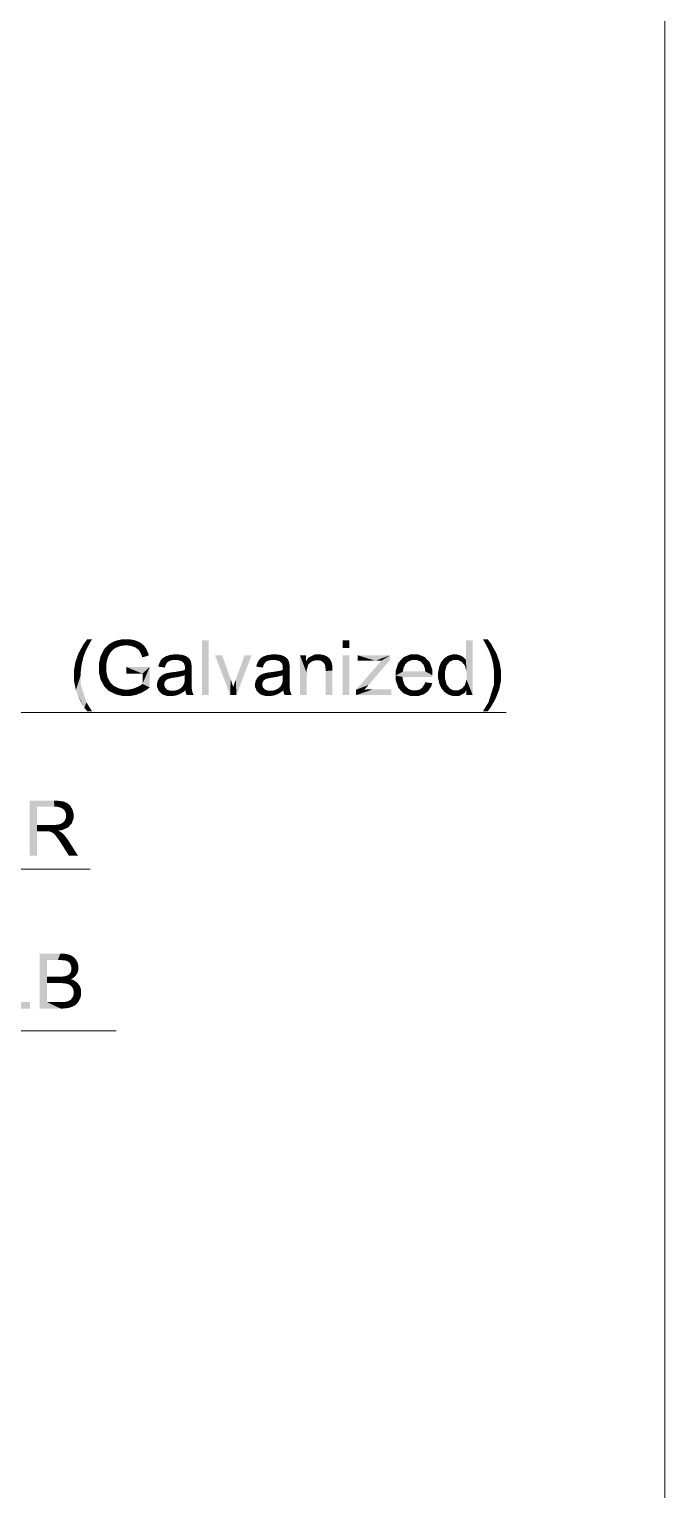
# Model space of a CAD drawing. Header units: millimetres. Extents: x 2 to 579, y 1 to 405.
# Drawn here: x 274.67 to 284.66, y 101.55 to 124.52 of the extents above; entities that cross this region are included whole.
import ezdxf

# ---------------------------------------------------------------- set-up
doc = ezdxf.new("R2010")
doc.units = ezdxf.units.MM
doc.linetypes.add('XKITLINE00', pattern=[0])
doc.layers.add('LinkedObject', color=7, linetype='Continuous', lineweight=0)

# ---------------------------------------------------------------- blocks, each defined once
blk = doc.blocks.new('*A4')
at = {"layer": 'LinkedObject'}
for points in [[(275.618, 114.866), (275.522, 114.853), (275.578, 114.927)], [(275.618, 114.866), (275.578, 114.927), (275.654, 114.927)], [(275.965, 114.875), (275.814, 114.712), (275.916, 114.848)], [(276.029, 114.794), (275.814, 114.712), (275.965, 114.875)], [(276.129, 114.928), (275.965, 114.875), (276.015, 114.901)], [(276.154, 114.83), (275.965, 114.875), (276.129, 114.928)], [(275.965, 114.875), (276.058, 114.806), (276.029, 114.794)], [(276.058, 114.806), (275.965, 114.875), (276.087, 114.818)], [(276.087, 114.818), (275.965, 114.875), (276.154, 114.83)], [(276.194, 114.83), (276.129, 114.928), (276.193, 114.928)], [(276.154, 114.83), (276.129, 114.928), (276.194, 114.83)], [(276.193, 114.928), (276.226, 114.83), (276.194, 114.83)], [(276.24, 114.928), (276.226, 114.83), (276.193, 114.928)], [(276.226, 114.83), (276.24, 114.928), (276.286, 114.819)], [(276.363, 114.898), (276.24, 114.928), (276.325, 114.913)], [(276.286, 114.819), (276.24, 114.928), (276.363, 114.898)], [(276.286, 114.819), (276.363, 114.898), (276.313, 114.808)], [(276.363, 114.898), (276.34, 114.796), (276.313, 114.808)], [(276.34, 114.796), (276.363, 114.898), (276.381, 114.766)], [(276.46, 114.84), (276.363, 114.898), (276.401, 114.882)], [(276.482, 114.813), (276.363, 114.898), (276.46, 114.84)], [(276.381, 114.766), (276.363, 114.898), (276.482, 114.813)], [(277.489, 114.913), (277.383, 114.049), (277.383, 114.913)], [(277.489, 114.049), (277.383, 114.049), (277.489, 114.913)], [(279.704, 114.913), (279.598, 114.791), (279.598, 114.913)], [(279.704, 114.791), (279.598, 114.791), (279.704, 114.913)], [(281.642, 114.913), (281.536, 114.603), (281.536, 114.913)], [(281.642, 114.913), (281.545, 114.417), (281.536, 114.603)], [(281.545, 114.417), (281.642, 114.913), (281.642, 114.049)], [(281.879, 114.927), (281.839, 114.865), (281.803, 114.927)], [(281.839, 114.865), (281.879, 114.927), (281.886, 114.777)], [(281.886, 114.777), (281.879, 114.927), (281.934, 114.853)], [(275.414, 114.63), (275.541, 114.711), (275.513, 114.627)], [(275.44, 114.705), (275.541, 114.711), (275.414, 114.63)], [(275.559, 114.752), (275.44, 114.705), (275.522, 114.853)], [(275.541, 114.711), (275.44, 114.705), (275.559, 114.752)], [(275.571, 114.778), (275.522, 114.853), (275.618, 114.866)], [(275.559, 114.752), (275.522, 114.853), (275.571, 114.778)], [(275.814, 114.712), (275.761, 114.54), (275.787, 114.658)], [(275.895, 114.618), (275.761, 114.54), (275.814, 114.712)], [(275.916, 114.848), (275.814, 114.712), (275.84, 114.767)], [(275.983, 114.763), (275.814, 114.712), (276.029, 114.794)], [(275.966, 114.744), (275.814, 114.712), (275.983, 114.763)], [(275.948, 114.724), (275.814, 114.712), (275.966, 114.744)], [(275.921, 114.681), (275.814, 114.712), (275.948, 114.724)], [(275.814, 114.712), (275.921, 114.681), (275.911, 114.658)], [(275.895, 114.618), (275.814, 114.712), (275.911, 114.658)], [(276.381, 114.766), (276.482, 114.813), (276.395, 114.747)], [(276.482, 114.813), (276.41, 114.728), (276.395, 114.747)], [(276.41, 114.728), (276.482, 114.813), (276.434, 114.676)], [(276.434, 114.676), (276.482, 114.813), (276.536, 114.715)], [(276.434, 114.676), (276.536, 114.715), (276.444, 114.643)], [(276.444, 114.643), (276.536, 114.715), (276.547, 114.672)], [(276.536, 114.715), (276.482, 114.813), (276.503, 114.786)], [(276.806, 114.656), (276.871, 114.588), (276.759, 114.625)], [(276.837, 114.667), (276.871, 114.588), (276.806, 114.656)], [(276.938, 114.689), (276.837, 114.667), (276.867, 114.678)], [(276.926, 114.601), (276.837, 114.667), (276.938, 114.689)], [(276.871, 114.588), (276.837, 114.667), (276.926, 114.601)], [(276.926, 114.601), (276.938, 114.689), (276.963, 114.601)], [(276.963, 114.601), (276.938, 114.689), (277.003, 114.601)], [(276.979, 114.689), (277.003, 114.601), (276.938, 114.689)], [(277.084, 114.68), (276.979, 114.689), (277.019, 114.689)], [(277.109, 114.671), (276.979, 114.689), (277.084, 114.68)], [(277.064, 114.583), (276.979, 114.689), (277.109, 114.671)], [(277.003, 114.601), (276.979, 114.689), (277.064, 114.583)], [(277.064, 114.583), (277.109, 114.671), (277.084, 114.565)], [(277.084, 114.565), (277.109, 114.671), (277.099, 114.552)], [(277.109, 114.671), (277.114, 114.507), (277.099, 114.552)], [(277.183, 114.623), (277.114, 114.507), (277.109, 114.671)], [(277.171, 114.637), (277.109, 114.671), (277.134, 114.661)], [(277.183, 114.623), (277.109, 114.671), (277.171, 114.637)], [(277.701, 114.676), (277.827, 114.049), (277.589, 114.676)], [(277.835, 114.3), (277.827, 114.049), (277.701, 114.676)], [(278.163, 114.676), (277.915, 114.293), (278.054, 114.676)], [(277.926, 114.049), (277.915, 114.293), (278.163, 114.676)], [(278.347, 114.656), (278.412, 114.588), (278.301, 114.625)], [(278.378, 114.667), (278.412, 114.588), (278.347, 114.656)], [(278.48, 114.689), (278.378, 114.667), (278.409, 114.678)], [(278.467, 114.601), (278.378, 114.667), (278.48, 114.689)], [(278.412, 114.588), (278.378, 114.667), (278.467, 114.601)], [(278.467, 114.601), (278.48, 114.689), (278.505, 114.601)], [(278.505, 114.601), (278.48, 114.689), (278.545, 114.601)], [(278.52, 114.689), (278.545, 114.601), (278.48, 114.689)], [(278.625, 114.68), (278.52, 114.689), (278.56, 114.689)], [(278.65, 114.671), (278.52, 114.689), (278.625, 114.68)], [(278.605, 114.583), (278.52, 114.689), (278.65, 114.671)], [(278.545, 114.601), (278.52, 114.689), (278.605, 114.583)], [(278.605, 114.583), (278.65, 114.671), (278.625, 114.565)], [(278.625, 114.565), (278.65, 114.671), (278.64, 114.552)], [(278.65, 114.671), (278.655, 114.507), (278.64, 114.552)], [(278.724, 114.623), (278.655, 114.507), (278.65, 114.671)], [(278.712, 114.637), (278.65, 114.671), (278.675, 114.661)], [(278.724, 114.623), (278.65, 114.671), (278.712, 114.637)], [(278.926, 114.676), (279.033, 114.391), (278.926, 114.049)], [(279.033, 114.391), (278.926, 114.676), (279.033, 114.452)], [(279.057, 114.533), (278.926, 114.676), (279.022, 114.587)], [(279.033, 114.452), (278.926, 114.676), (279.057, 114.533)], [(279.022, 114.587), (278.926, 114.676), (279.022, 114.676)], [(279.057, 114.638), (279.106, 114.576), (279.022, 114.587)], [(279.221, 114.689), (279.057, 114.638), (279.156, 114.689)], [(279.165, 114.598), (279.057, 114.638), (279.221, 114.689)], [(279.106, 114.576), (279.057, 114.638), (279.165, 114.598)], [(279.165, 114.598), (279.221, 114.689), (279.198, 114.598)], [(279.198, 114.598), (279.221, 114.689), (279.22, 114.598)], [(279.221, 114.689), (279.256, 114.588), (279.22, 114.598)], [(279.249, 114.689), (279.256, 114.588), (279.221, 114.689)], [(279.301, 114.679), (279.256, 114.588), (279.249, 114.689)], [(279.325, 114.669), (279.256, 114.588), (279.301, 114.679)], [(279.256, 114.588), (279.325, 114.669), (279.272, 114.579)], [(279.325, 114.669), (279.288, 114.569), (279.272, 114.579)], [(279.288, 114.569), (279.325, 114.669), (279.31, 114.543)], [(279.31, 114.543), (279.325, 114.669), (279.396, 114.616)], [(279.384, 114.632), (279.325, 114.669), (279.349, 114.659)], [(279.396, 114.616), (279.325, 114.669), (279.384, 114.632)], [(279.704, 114.676), (279.598, 114.049), (279.598, 114.676)], [(279.704, 114.049), (279.598, 114.049), (279.704, 114.676)], [(280.344, 114.676), (279.809, 114.135), (280.207, 114.593)], [(280.344, 114.605), (279.809, 114.135), (280.344, 114.676)], [(279.832, 114.676), (280.087, 114.589), (279.832, 114.589)], [(280.113, 114.589), (279.832, 114.676), (280.344, 114.676)], [(280.087, 114.589), (279.832, 114.676), (280.113, 114.589)], [(280.113, 114.589), (280.344, 114.676), (280.173, 114.591)], [(280.173, 114.591), (280.344, 114.676), (280.207, 114.593)], [(280.66, 114.689), (280.514, 114.602), (280.554, 114.646)], [(280.724, 114.689), (280.514, 114.602), (280.66, 114.689)], [(280.689, 114.602), (280.514, 114.602), (280.724, 114.689)], [(280.689, 114.602), (280.724, 114.689), (280.725, 114.602)], [(280.724, 114.689), (280.765, 114.602), (280.725, 114.602)], [(280.89, 114.647), (280.724, 114.689), (280.787, 114.689)], [(280.929, 114.604), (280.724, 114.689), (280.89, 114.647)], [(280.831, 114.572), (280.724, 114.689), (280.929, 114.604)], [(280.765, 114.602), (280.724, 114.689), (280.831, 114.572)], [(281.279, 114.572), (281.193, 114.628), (281.224, 114.649)], [(281.255, 114.669), (281.339, 114.601), (281.224, 114.649)], [(281.224, 114.649), (281.339, 114.601), (281.279, 114.572)], [(281.325, 114.689), (281.339, 114.601), (281.255, 114.669)], [(281.363, 114.689), (281.339, 114.601), (281.325, 114.689)], [(281.339, 114.601), (281.363, 114.689), (281.374, 114.601)], [(281.363, 114.689), (281.41, 114.601), (281.374, 114.601)], [(281.392, 114.689), (281.41, 114.601), (281.363, 114.689)], [(281.442, 114.677), (281.41, 114.601), (281.392, 114.689)], [(281.464, 114.665), (281.41, 114.601), (281.442, 114.677)], [(281.464, 114.665), (281.471, 114.571), (281.41, 114.601)], [(281.486, 114.653), (281.471, 114.571), (281.464, 114.665)], [(281.522, 114.622), (281.471, 114.571), (281.486, 114.653)], [(281.886, 114.777), (281.934, 114.853), (281.898, 114.75)], [(281.898, 114.75), (281.934, 114.853), (281.916, 114.71)], [(281.916, 114.71), (281.934, 114.853), (282.016, 114.705)], [(281.916, 114.71), (282.016, 114.705), (281.944, 114.625)], [(281.944, 114.625), (282.016, 114.705), (282.043, 114.63)], [(275.49, 114.527), (275.369, 114.432), (275.391, 114.566)], [(275.477, 114.417), (275.369, 114.432), (275.49, 114.527)], [(275.369, 114.432), (275.477, 114.417), (275.369, 114.362)], [(275.369, 114.362), (275.477, 114.417), (275.477, 114.361)], [(275.503, 114.583), (275.391, 114.566), (275.414, 114.63)], [(275.49, 114.527), (275.391, 114.566), (275.503, 114.583)], [(275.503, 114.583), (275.414, 114.63), (275.513, 114.627)], [(275.878, 114.531), (275.761, 114.54), (275.895, 114.618)], [(275.761, 114.54), (275.878, 114.531), (275.761, 114.477)], [(275.761, 114.477), (275.878, 114.531), (275.878, 114.484)], [(275.878, 114.426), (275.761, 114.477), (275.878, 114.484)], [(275.761, 114.477), (275.814, 114.247), (275.761, 114.413)], [(275.878, 114.426), (275.814, 114.247), (275.761, 114.477)], [(275.761, 114.413), (275.814, 114.247), (275.787, 114.298)], [(275.898, 114.33), (275.814, 114.247), (275.878, 114.426)], [(276.194, 114.49), (276.448, 114.388), (276.194, 114.388)], [(276.56, 114.49), (276.448, 114.388), (276.194, 114.49)], [(276.448, 114.227), (276.56, 114.49), (276.56, 114.169)], [(276.448, 114.388), (276.56, 114.49), (276.448, 114.227)], [(276.743, 114.604), (276.697, 114.497), (276.727, 114.584)], [(276.835, 114.562), (276.697, 114.497), (276.743, 114.604)], [(276.727, 114.584), (276.697, 114.497), (276.704, 114.53)], [(276.809, 114.516), (276.697, 114.497), (276.835, 114.562)], [(276.697, 114.497), (276.809, 114.516), (276.8, 114.483)], [(276.759, 114.625), (276.871, 114.588), (276.743, 114.604)], [(276.835, 114.562), (276.743, 114.604), (276.853, 114.575)], [(276.853, 114.575), (276.743, 114.604), (276.871, 114.588)], [(276.924, 114.41), (276.941, 114.324), (276.893, 114.406)], [(276.988, 114.418), (276.998, 114.332), (276.924, 114.41)], [(276.924, 114.41), (276.998, 114.332), (276.941, 114.324)], [(277.083, 114.436), (277.114, 114.364), (276.988, 114.418)], [(276.988, 114.418), (277.114, 114.364), (276.998, 114.332)], [(277.113, 114.447), (277.114, 114.364), (277.083, 114.436)], [(277.114, 114.458), (277.218, 114.537), (277.113, 114.447)], [(277.113, 114.447), (277.218, 114.537), (277.114, 114.364)], [(277.221, 114.453), (277.113, 114.325), (277.114, 114.364)], [(277.221, 114.312), (277.113, 114.325), (277.221, 114.453)], [(277.194, 114.609), (277.114, 114.507), (277.183, 114.623)], [(277.211, 114.573), (277.114, 114.507), (277.194, 114.609)], [(277.216, 114.551), (277.114, 114.507), (277.211, 114.573)], [(277.114, 114.507), (277.216, 114.551), (277.218, 114.537)], [(277.114, 114.507), (277.218, 114.537), (277.114, 114.474)], [(277.114, 114.474), (277.218, 114.537), (277.114, 114.471)], [(277.114, 114.471), (277.218, 114.537), (277.114, 114.458)], [(277.221, 114.488), (277.114, 114.364), (277.218, 114.537)], [(277.221, 114.453), (277.114, 114.364), (277.221, 114.488)], [(278.284, 114.604), (278.238, 114.497), (278.268, 114.584)], [(278.376, 114.562), (278.238, 114.497), (278.284, 114.604)], [(278.268, 114.584), (278.238, 114.497), (278.245, 114.53)], [(278.35, 114.516), (278.238, 114.497), (278.376, 114.562)], [(278.238, 114.497), (278.35, 114.516), (278.342, 114.483)], [(278.301, 114.625), (278.412, 114.588), (278.284, 114.604)], [(278.376, 114.562), (278.284, 114.604), (278.394, 114.575)], [(278.394, 114.575), (278.284, 114.604), (278.412, 114.588)], [(278.466, 114.41), (278.482, 114.324), (278.434, 114.406)], [(278.53, 114.418), (278.54, 114.332), (278.466, 114.41)], [(278.466, 114.41), (278.54, 114.332), (278.482, 114.324)], [(278.624, 114.436), (278.655, 114.364), (278.53, 114.418)], [(278.53, 114.418), (278.655, 114.364), (278.54, 114.332)], [(278.655, 114.447), (278.655, 114.364), (278.624, 114.436)], [(278.736, 114.609), (278.655, 114.507), (278.724, 114.623)], [(278.752, 114.573), (278.655, 114.507), (278.736, 114.609)], [(278.757, 114.551), (278.655, 114.507), (278.752, 114.573)], [(278.655, 114.507), (278.757, 114.551), (278.76, 114.537)], [(278.655, 114.507), (278.76, 114.537), (278.655, 114.474)], [(278.655, 114.474), (278.76, 114.537), (278.655, 114.471)], [(278.655, 114.471), (278.76, 114.537), (278.655, 114.458)], [(278.655, 114.458), (278.76, 114.537), (278.655, 114.447)], [(278.655, 114.447), (278.76, 114.537), (278.655, 114.364)], [(278.762, 114.488), (278.655, 114.364), (278.76, 114.537)], [(278.762, 114.453), (278.655, 114.364), (278.762, 114.488)], [(278.762, 114.453), (278.655, 114.325), (278.655, 114.364)], [(278.762, 114.312), (278.655, 114.325), (278.762, 114.453)], [(279.022, 114.587), (279.106, 114.576), (279.057, 114.533)], [(279.396, 114.616), (279.316, 114.527), (279.31, 114.543)], [(279.407, 114.599), (279.316, 114.527), (279.396, 114.616)], [(279.424, 114.56), (279.316, 114.527), (279.407, 114.599)], [(279.316, 114.527), (279.424, 114.56), (279.322, 114.511)], [(279.322, 114.511), (279.424, 114.56), (279.429, 114.537)], [(279.429, 114.537), (279.328, 114.463), (279.322, 114.511)], [(279.432, 114.523), (279.328, 114.463), (279.429, 114.537)], [(279.435, 114.471), (279.328, 114.463), (279.432, 114.523)], [(279.435, 114.471), (279.328, 114.43), (279.328, 114.463)], [(279.435, 114.434), (279.328, 114.43), (279.435, 114.471)], [(279.328, 114.049), (279.435, 114.434), (279.435, 114.049)], [(279.328, 114.43), (279.435, 114.434), (279.328, 114.049)], [(280.004, 114.208), (279.809, 114.135), (280.344, 114.605)], [(280.514, 114.602), (280.432, 114.436), (280.473, 114.559)], [(280.578, 114.529), (280.432, 114.436), (280.514, 114.602)], [(280.55, 114.463), (280.432, 114.436), (280.578, 114.529)], [(280.432, 114.436), (280.55, 114.463), (280.547, 114.422)], [(280.547, 114.422), (280.432, 114.357), (280.432, 114.436)], [(280.547, 114.422), (281.009, 114.363), (280.432, 114.357)], [(280.514, 114.602), (280.602, 114.553), (280.578, 114.529)], [(280.602, 114.553), (280.514, 114.602), (280.627, 114.578)], [(280.627, 114.578), (280.514, 114.602), (280.689, 114.602)], [(280.896, 114.422), (281.009, 114.363), (280.547, 114.422)], [(280.831, 114.572), (280.929, 114.604), (280.856, 114.541)], [(280.929, 114.604), (280.873, 114.521), (280.856, 114.541)], [(280.873, 114.521), (280.929, 114.604), (280.893, 114.462)], [(280.893, 114.462), (280.929, 114.604), (281.009, 114.441)], [(280.893, 114.462), (281.009, 114.441), (280.896, 114.422)], [(281.009, 114.363), (280.896, 114.422), (281.009, 114.441)], [(281.009, 114.441), (280.929, 114.604), (280.969, 114.561)], [(281.131, 114.532), (281.099, 114.362), (281.115, 114.494)], [(281.232, 114.515), (281.099, 114.362), (281.131, 114.532)], [(281.208, 114.424), (281.099, 114.362), (281.232, 114.515)], [(281.115, 114.494), (281.099, 114.362), (281.099, 114.409)], [(281.099, 114.362), (281.208, 114.424), (281.208, 114.362)], [(281.146, 114.57), (281.256, 114.544), (281.131, 114.532)], [(281.131, 114.532), (281.256, 114.544), (281.232, 114.515)], [(281.193, 114.628), (281.256, 114.544), (281.146, 114.57)], [(281.256, 114.544), (281.193, 114.628), (281.279, 114.572)], [(281.536, 114.603), (281.471, 114.571), (281.522, 114.622)], [(281.471, 114.571), (281.536, 114.603), (281.496, 114.541)], [(281.496, 114.541), (281.536, 114.603), (281.521, 114.511)], [(281.536, 114.603), (281.545, 114.417), (281.521, 114.511)], [(281.545, 114.417), (281.642, 114.049), (281.545, 114.353)], [(281.944, 114.625), (282.043, 114.63), (281.954, 114.581)], [(281.954, 114.581), (282.043, 114.63), (281.966, 114.526)], [(281.966, 114.526), (282.043, 114.63), (282.065, 114.566)], [(281.966, 114.526), (282.065, 114.566), (281.979, 114.416)], [(281.979, 114.416), (282.065, 114.566), (282.088, 114.432)], [(281.979, 114.361), (282.088, 114.432), (282.088, 114.362)], [(281.979, 114.416), (282.088, 114.432), (281.979, 114.361)], [(275.369, 114.362), (275.477, 114.361), (275.369, 114.282)], [(275.369, 114.282), (275.477, 114.361), (275.399, 114.128)], [(275.399, 114.128), (275.477, 114.361), (275.429, 114.054)], [(275.429, 114.054), (275.477, 114.361), (275.477, 114.219)], [(275.477, 114.219), (275.534, 113.851), (275.429, 114.054)], [(275.566, 113.937), (275.534, 113.851), (275.477, 114.219)], [(275.814, 114.247), (275.898, 114.33), (275.918, 114.291)], [(275.938, 114.252), (275.814, 114.247), (275.918, 114.291)], [(275.938, 114.252), (275.971, 114.089), (275.814, 114.247)], [(275.814, 114.247), (275.971, 114.089), (275.84, 114.195)], [(275.84, 114.195), (275.971, 114.089), (275.919, 114.116)], [(275.996, 114.194), (275.971, 114.089), (275.938, 114.252)], [(275.971, 114.089), (275.996, 114.194), (276.034, 114.175)], [(276.376, 114.18), (276.431, 114.085), (276.34, 114.166)], [(276.429, 114.211), (276.56, 114.169), (276.376, 114.18)], [(276.376, 114.18), (276.56, 114.169), (276.431, 114.085)], [(276.448, 114.227), (276.56, 114.169), (276.429, 114.211)], [(276.699, 114.298), (276.678, 114.214), (276.689, 114.279)], [(276.799, 114.256), (276.678, 114.214), (276.699, 114.298)], [(276.689, 114.279), (276.678, 114.214), (276.678, 114.237)], [(276.792, 114.231), (276.678, 114.214), (276.799, 114.256)], [(276.678, 114.214), (276.792, 114.231), (276.792, 114.217)], [(276.792, 114.196), (276.678, 114.214), (276.792, 114.217)], [(276.678, 114.214), (276.792, 114.196), (276.678, 114.175)], [(276.678, 114.175), (276.792, 114.196), (276.706, 114.111)], [(276.71, 114.317), (276.806, 114.268), (276.699, 114.298)], [(276.699, 114.298), (276.806, 114.268), (276.799, 114.256)], [(276.706, 114.111), (276.792, 114.196), (276.734, 114.086)], [(276.737, 114.348), (276.806, 114.268), (276.71, 114.317)], [(276.734, 114.086), (276.792, 114.196), (276.808, 114.161)], [(276.814, 114.279), (276.737, 114.348), (276.754, 114.359)], [(276.806, 114.268), (276.737, 114.348), (276.814, 114.279)], [(276.771, 114.371), (276.835, 114.296), (276.754, 114.359)], [(276.754, 114.359), (276.835, 114.296), (276.814, 114.279)], [(276.809, 114.388), (276.835, 114.296), (276.771, 114.371)], [(276.83, 114.394), (276.835, 114.296), (276.809, 114.388)], [(276.846, 114.398), (276.862, 114.308), (276.83, 114.394)], [(276.835, 114.296), (276.83, 114.394), (276.848, 114.302)], [(276.848, 114.302), (276.83, 114.394), (276.862, 114.308)], [(276.893, 114.406), (276.908, 114.319), (276.846, 114.398)], [(276.846, 114.398), (276.908, 114.319), (276.862, 114.308)], [(276.893, 114.406), (276.941, 114.324), (276.908, 114.319)], [(276.998, 114.332), (277.114, 114.364), (277.085, 114.352)], [(277.05, 114.159), (277.221, 114.238), (277.224, 114.144)], [(277.085, 114.195), (277.221, 114.238), (277.05, 114.159)], [(277.096, 114.219), (277.221, 114.238), (277.085, 114.195)], [(277.221, 114.238), (277.096, 114.219), (277.105, 114.237)], [(277.105, 114.237), (277.221, 114.312), (277.221, 114.238)], [(277.113, 114.29), (277.221, 114.312), (277.105, 114.237)], [(277.221, 114.312), (277.113, 114.29), (277.113, 114.325)], [(277.846, 114.27), (277.827, 114.049), (277.835, 114.3)], [(277.866, 114.207), (277.827, 114.049), (277.846, 114.27)], [(277.875, 114.174), (277.827, 114.049), (277.866, 114.207)], [(277.883, 114.199), (277.926, 114.049), (277.875, 114.174)], [(277.902, 114.259), (277.926, 114.049), (277.883, 114.199)], [(277.915, 114.293), (277.926, 114.049), (277.902, 114.259)], [(278.241, 114.298), (278.22, 114.214), (278.23, 114.279)], [(278.34, 114.256), (278.22, 114.214), (278.241, 114.298)], [(278.23, 114.279), (278.22, 114.214), (278.22, 114.237)], [(278.333, 114.231), (278.22, 114.214), (278.34, 114.256)], [(278.22, 114.214), (278.333, 114.231), (278.333, 114.217)], [(278.333, 114.196), (278.22, 114.214), (278.333, 114.217)], [(278.22, 114.214), (278.333, 114.196), (278.22, 114.175)], [(278.22, 114.175), (278.333, 114.196), (278.247, 114.111)], [(278.251, 114.317), (278.348, 114.268), (278.241, 114.298)], [(278.241, 114.298), (278.348, 114.268), (278.34, 114.256)], [(278.247, 114.111), (278.333, 114.196), (278.275, 114.086)], [(278.278, 114.348), (278.348, 114.268), (278.251, 114.317)], [(278.275, 114.086), (278.333, 114.196), (278.349, 114.161)], [(278.355, 114.279), (278.278, 114.348), (278.295, 114.359)], [(278.348, 114.268), (278.278, 114.348), (278.355, 114.279)], [(278.312, 114.371), (278.376, 114.296), (278.295, 114.359)], [(278.295, 114.359), (278.376, 114.296), (278.355, 114.279)], [(278.35, 114.388), (278.376, 114.296), (278.312, 114.371)], [(278.372, 114.394), (278.376, 114.296), (278.35, 114.388)], [(278.387, 114.398), (278.403, 114.308), (278.372, 114.394)], [(278.376, 114.296), (278.372, 114.394), (278.389, 114.302)], [(278.389, 114.302), (278.372, 114.394), (278.403, 114.308)], [(278.434, 114.406), (278.449, 114.319), (278.387, 114.398)], [(278.387, 114.398), (278.449, 114.319), (278.403, 114.308)], [(278.434, 114.406), (278.482, 114.324), (278.449, 114.319)], [(278.54, 114.332), (278.655, 114.364), (278.626, 114.352)], [(278.591, 114.159), (278.762, 114.238), (278.766, 114.144)], [(278.626, 114.195), (278.762, 114.238), (278.591, 114.159)], [(278.638, 114.219), (278.762, 114.238), (278.626, 114.195)], [(278.762, 114.238), (278.638, 114.219), (278.646, 114.237)], [(278.646, 114.237), (278.762, 114.312), (278.762, 114.238)], [(278.655, 114.29), (278.762, 114.312), (278.646, 114.237)], [(278.762, 114.312), (278.655, 114.29), (278.655, 114.325)], [(278.926, 114.049), (279.033, 114.391), (279.033, 114.049)], [(280.004, 114.208), (279.809, 114.049), (279.809, 114.135)], [(279.94, 114.136), (279.809, 114.049), (280.004, 114.208)], [(281.009, 114.359), (280.432, 114.357), (281.009, 114.363)], [(281.008, 114.345), (280.432, 114.357), (281.009, 114.359)], [(280.432, 114.357), (280.513, 114.12), (280.432, 114.281)], [(280.544, 114.284), (280.513, 114.12), (280.432, 114.357)], [(280.544, 114.284), (280.432, 114.357), (280.541, 114.335)], [(281.008, 114.335), (280.432, 114.357), (281.008, 114.345)], [(280.541, 114.335), (280.432, 114.357), (281.008, 114.335)], [(280.432, 114.281), (280.513, 114.12), (280.473, 114.162)], [(280.573, 114.205), (280.513, 114.12), (280.544, 114.284)], [(280.513, 114.12), (280.573, 114.205), (280.553, 114.078)], [(280.6, 114.177), (280.553, 114.078), (280.573, 114.205)], [(280.85, 114.169), (281.005, 114.238), (280.944, 114.115)], [(280.883, 114.218), (281.005, 114.238), (280.85, 114.169)], [(281.005, 114.238), (280.883, 114.218), (280.895, 114.251)], [(280.944, 114.115), (281.005, 114.238), (280.992, 114.19)], [(281.099, 114.362), (281.208, 114.302), (281.099, 114.314)], [(281.208, 114.302), (281.099, 114.362), (281.208, 114.362)], [(281.099, 114.314), (281.208, 114.302), (281.117, 114.229)], [(281.117, 114.229), (281.208, 114.302), (281.134, 114.192)], [(281.134, 114.192), (281.208, 114.302), (281.234, 114.212)], [(281.234, 114.212), (281.2, 114.097), (281.134, 114.192)], [(281.134, 114.192), (281.2, 114.097), (281.151, 114.155)], [(281.259, 114.182), (281.2, 114.097), (281.234, 114.212)], [(281.2, 114.097), (281.259, 114.182), (281.231, 114.077)], [(281.231, 114.077), (281.259, 114.182), (281.284, 114.152)], [(281.544, 114.129), (281.472, 114.151), (281.497, 114.179)], [(281.521, 114.208), (281.544, 114.129), (281.497, 114.179)], [(281.545, 114.295), (281.642, 114.049), (281.521, 114.208)], [(281.521, 114.208), (281.642, 114.049), (281.544, 114.129)], [(281.545, 114.353), (281.642, 114.049), (281.545, 114.295)], [(281.979, 114.219), (282.027, 114.054), (281.891, 113.937)], [(281.979, 114.361), (282.088, 114.362), (281.979, 114.219)], [(282.088, 114.282), (281.979, 114.219), (282.088, 114.362)], [(282.057, 114.128), (281.979, 114.219), (282.088, 114.282)], [(282.027, 114.054), (281.979, 114.219), (282.057, 114.128)], [(275.429, 114.054), (275.534, 113.851), (275.46, 113.98)], [(276.072, 114.156), (275.971, 114.089), (276.034, 114.175)], [(276.072, 114.156), (276.202, 114.035), (275.971, 114.089)], [(275.971, 114.089), (276.202, 114.035), (276.023, 114.062)], [(276.023, 114.062), (276.202, 114.035), (276.139, 114.035)], [(276.153, 114.137), (276.202, 114.035), (276.072, 114.156)], [(276.202, 114.035), (276.153, 114.137), (276.195, 114.137)], [(276.195, 114.137), (276.249, 114.035), (276.202, 114.035)], [(276.233, 114.137), (276.249, 114.035), (276.195, 114.137)], [(276.305, 114.152), (276.341, 114.051), (276.233, 114.137)], [(276.233, 114.137), (276.341, 114.051), (276.249, 114.035)], [(276.386, 114.068), (276.305, 114.152), (276.34, 114.166)], [(276.341, 114.051), (276.305, 114.152), (276.386, 114.068)], [(276.34, 114.166), (276.431, 114.085), (276.386, 114.068)], [(276.431, 114.085), (276.56, 114.169), (276.518, 114.136)], [(276.808, 114.161), (276.761, 114.061), (276.734, 114.086)], [(276.824, 114.147), (276.761, 114.061), (276.808, 114.161)], [(276.84, 114.132), (276.761, 114.061), (276.824, 114.147)], [(276.761, 114.061), (276.84, 114.132), (276.84, 114.035)], [(276.892, 114.035), (276.84, 114.132), (276.887, 114.118)], [(276.84, 114.035), (276.84, 114.132), (276.892, 114.035)], [(276.887, 114.118), (276.923, 114.035), (276.892, 114.035)], [(276.917, 114.118), (276.923, 114.035), (276.887, 114.118)], [(276.948, 114.118), (276.923, 114.035), (276.917, 114.118)], [(276.923, 114.035), (276.948, 114.118), (276.982, 114.046)], [(277.009, 114.056), (276.948, 114.118), (277.002, 114.132)], [(276.982, 114.046), (276.948, 114.118), (277.009, 114.056)], [(277.122, 114.126), (277.002, 114.132), (277.026, 114.145)], [(277.093, 114.101), (277.002, 114.132), (277.122, 114.126)], [(277.036, 114.066), (277.002, 114.132), (277.093, 114.101)], [(277.009, 114.056), (277.002, 114.132), (277.036, 114.066)], [(277.05, 114.159), (277.224, 114.144), (277.026, 114.145)], [(277.224, 114.144), (277.122, 114.126), (277.026, 114.145)], [(277.122, 114.126), (277.224, 114.144), (277.125, 114.104)], [(277.125, 114.104), (277.224, 114.144), (277.228, 114.124)], [(277.228, 114.124), (277.136, 114.066), (277.125, 114.104)], [(277.231, 114.105), (277.136, 114.066), (277.228, 114.124)], [(277.231, 114.105), (277.144, 114.049), (277.136, 114.066)], [(277.245, 114.067), (277.144, 114.049), (277.231, 114.105)], [(277.144, 114.049), (277.245, 114.067), (277.255, 114.049)], [(277.875, 114.174), (277.926, 114.049), (277.827, 114.049)], [(278.349, 114.161), (278.303, 114.061), (278.275, 114.086)], [(278.365, 114.147), (278.303, 114.061), (278.349, 114.161)], [(278.381, 114.132), (278.303, 114.061), (278.365, 114.147)], [(278.303, 114.061), (278.381, 114.132), (278.382, 114.035)], [(278.433, 114.035), (278.381, 114.132), (278.428, 114.118)], [(278.382, 114.035), (278.381, 114.132), (278.433, 114.035)], [(278.428, 114.118), (278.465, 114.035), (278.433, 114.035)], [(278.459, 114.118), (278.465, 114.035), (278.428, 114.118)], [(278.489, 114.118), (278.465, 114.035), (278.459, 114.118)], [(278.465, 114.035), (278.489, 114.118), (278.523, 114.046)], [(278.55, 114.056), (278.489, 114.118), (278.544, 114.132)], [(278.523, 114.046), (278.489, 114.118), (278.55, 114.056)], [(278.664, 114.126), (278.544, 114.132), (278.568, 114.145)], [(278.634, 114.101), (278.544, 114.132), (278.664, 114.126)], [(278.577, 114.066), (278.544, 114.132), (278.634, 114.101)], [(278.55, 114.056), (278.544, 114.132), (278.577, 114.066)], [(278.591, 114.159), (278.766, 114.144), (278.568, 114.145)], [(278.766, 114.144), (278.664, 114.126), (278.568, 114.145)], [(278.664, 114.126), (278.766, 114.144), (278.666, 114.104)], [(278.666, 114.104), (278.766, 114.144), (278.769, 114.124)], [(278.769, 114.124), (278.677, 114.066), (278.666, 114.104)], [(278.773, 114.105), (278.677, 114.066), (278.769, 114.124)], [(278.773, 114.105), (278.685, 114.049), (278.677, 114.066)], [(278.786, 114.067), (278.685, 114.049), (278.773, 114.105)], [(278.685, 114.049), (278.786, 114.067), (278.796, 114.049)], [(279.809, 114.049), (280.073, 114.141), (280.363, 114.049)], [(280.073, 114.141), (279.809, 114.049), (280.042, 114.141)], [(280.042, 114.141), (279.809, 114.049), (279.975, 114.138)], [(279.975, 114.138), (279.809, 114.049), (279.94, 114.136)], [(280.363, 114.049), (280.073, 114.141), (280.363, 114.141)], [(280.626, 114.15), (280.553, 114.078), (280.6, 114.177)], [(280.626, 114.15), (280.73, 114.035), (280.553, 114.078)], [(280.553, 114.078), (280.73, 114.035), (280.662, 114.035)], [(280.691, 114.123), (280.73, 114.035), (280.626, 114.15)], [(280.73, 114.123), (280.73, 114.035), (280.691, 114.123)], [(280.759, 114.123), (280.909, 114.088), (280.73, 114.035)], [(280.759, 114.123), (280.73, 114.035), (280.73, 114.123)], [(280.73, 114.035), (280.909, 114.088), (280.785, 114.035)], [(280.809, 114.138), (280.909, 114.088), (280.759, 114.123)], [(280.785, 114.035), (280.909, 114.088), (280.874, 114.062)], [(280.83, 114.153), (280.944, 114.115), (280.809, 114.138)], [(280.909, 114.088), (280.809, 114.138), (280.944, 114.115)], [(280.85, 114.169), (280.944, 114.115), (280.83, 114.153)], [(281.284, 114.152), (281.369, 114.035), (281.231, 114.077)], [(281.231, 114.077), (281.369, 114.035), (281.262, 114.056)], [(281.262, 114.056), (281.369, 114.035), (281.331, 114.035)], [(281.344, 114.123), (281.369, 114.035), (281.284, 114.152)], [(281.369, 114.035), (281.344, 114.123), (281.379, 114.123)], [(281.369, 114.035), (281.544, 114.129), (281.426, 114.035)], [(281.413, 114.123), (281.544, 114.129), (281.369, 114.035)], [(281.413, 114.123), (281.369, 114.035), (281.379, 114.123)], [(281.472, 114.151), (281.544, 114.129), (281.413, 114.123)], [(281.426, 114.035), (281.544, 114.129), (281.514, 114.082)], [(281.544, 114.129), (281.642, 114.049), (281.544, 114.049)], [(281.891, 113.937), (282.027, 114.054), (281.922, 113.851)], [(281.922, 113.851), (282.027, 114.054), (281.996, 113.98)], [(275.534, 113.851), (275.566, 113.937), (275.578, 113.795)], [(275.578, 113.795), (275.566, 113.937), (275.654, 113.795)], [(281.891, 113.937), (281.922, 113.851), (281.803, 113.795)], [(281.803, 113.795), (281.922, 113.851), (281.879, 113.795)], [(274.788, 112.007), (274.674, 111.524), (274.674, 112.388)], [(274.674, 112.388), (274.788, 112.293), (274.788, 112.007)], [(275.061, 112.293), (274.674, 112.388), (275.056, 112.388)], [(274.788, 112.293), (274.674, 112.388), (275.061, 112.293)], [(275.056, 112.388), (275.109, 112.293), (275.061, 112.293)], [(275.202, 112.377), (275.056, 112.388), (275.114, 112.388)], [(275.232, 112.365), (275.056, 112.388), (275.202, 112.377)], [(275.179, 112.273), (275.056, 112.388), (275.232, 112.365)], [(275.109, 112.293), (275.056, 112.388), (275.179, 112.273)], [(275.232, 112.365), (275.201, 112.254), (275.179, 112.273)], [(275.262, 112.353), (275.201, 112.254), (275.232, 112.365)], [(275.201, 112.254), (275.262, 112.353), (275.224, 112.234)], [(275.224, 112.234), (275.262, 112.353), (275.327, 112.283)], [(275.327, 112.283), (275.262, 112.353), (275.31, 112.312)], [(275.327, 112.283), (275.246, 112.184), (275.224, 112.234)], [(275.234, 112.093), (275.363, 112.153), (275.304, 111.998)], [(275.246, 112.132), (275.363, 112.153), (275.234, 112.093)], [(275.345, 112.253), (275.246, 112.184), (275.327, 112.283)], [(275.363, 112.188), (275.246, 112.184), (275.345, 112.253)], [(275.363, 112.153), (275.246, 112.184), (275.363, 112.188)], [(275.246, 112.184), (275.363, 112.153), (275.246, 112.153)], [(275.363, 112.153), (275.246, 112.132), (275.246, 112.153)], [(275.304, 111.998), (275.363, 112.153), (275.334, 112.029)], [(275.334, 112.029), (275.363, 112.153), (275.363, 112.107)], [(274.788, 112.007), (274.788, 111.908), (274.674, 111.524)], [(274.674, 111.524), (274.788, 111.908), (274.788, 111.524)], [(274.92, 111.908), (274.788, 112.007), (275.033, 112.007)], [(274.788, 111.908), (274.788, 112.007), (274.92, 111.908)], [(274.92, 111.908), (275.033, 112.007), (274.942, 111.908)], [(274.942, 111.908), (275.033, 112.007), (274.974, 111.906)], [(274.974, 111.906), (275.033, 112.007), (274.984, 111.904)], [(274.984, 111.904), (275.033, 112.007), (274.997, 111.901)], [(274.997, 111.901), (275.033, 112.007), (275.023, 111.889)], [(275.023, 111.889), (275.033, 112.007), (275.072, 112.007)], [(275.023, 111.889), (275.072, 112.007), (275.036, 111.881)], [(275.072, 112.007), (275.12, 111.917), (275.036, 111.881)], [(275.036, 111.881), (275.12, 111.917), (275.049, 111.873)], [(275.12, 111.917), (275.078, 111.844), (275.049, 111.873)], [(275.134, 112.015), (275.12, 111.917), (275.072, 112.007)], [(275.143, 111.907), (275.078, 111.844), (275.12, 111.917)], [(275.078, 111.844), (275.143, 111.907), (275.094, 111.823)], [(275.094, 111.823), (275.143, 111.907), (275.11, 111.802)], [(275.11, 111.802), (275.143, 111.907), (275.189, 111.874)], [(275.12, 111.917), (275.134, 112.015), (275.182, 111.926)], [(275.156, 112.023), (275.304, 111.998), (275.134, 112.015)], [(275.274, 111.966), (275.134, 112.015), (275.304, 111.998)], [(275.182, 111.926), (275.134, 112.015), (275.274, 111.966)], [(275.189, 111.874), (275.143, 111.907), (275.177, 111.885)], [(275.178, 112.032), (275.304, 111.998), (275.156, 112.023)], [(275.304, 111.998), (275.178, 112.032), (275.211, 112.058)], [(275.223, 112.075), (275.304, 111.998), (275.211, 112.058)], [(275.234, 112.093), (275.304, 111.998), (275.223, 112.075)], [(275.189, 111.874), (275.151, 111.743), (275.11, 111.802)], [(275.214, 111.851), (275.151, 111.743), (275.189, 111.874)], [(275.261, 111.794), (275.151, 111.743), (275.214, 111.851)], [(275.151, 111.743), (275.261, 111.794), (275.176, 111.704)], [(275.176, 111.704), (275.261, 111.794), (275.284, 111.759)], [(275.176, 111.704), (275.284, 111.759), (275.29, 111.524)], [(275.29, 111.524), (275.284, 111.759), (275.433, 111.524)], [(274.83, 109.984), (274.944, 109.519), (274.83, 109.12)], [(274.944, 109.621), (274.944, 109.519), (274.83, 109.984)], [(274.83, 109.984), (274.944, 109.882), (274.944, 109.621)], [(275.117, 109.882), (274.83, 109.984), (275.155, 109.984)], [(274.944, 109.882), (274.83, 109.984), (275.117, 109.882)], [(275.117, 109.882), (275.155, 109.984), (275.164, 109.882)], [(275.155, 109.984), (275.23, 109.876), (275.164, 109.882)], [(275.204, 109.984), (275.23, 109.876), (275.155, 109.984)], [(275.284, 109.971), (275.23, 109.876), (275.204, 109.984)], [(275.23, 109.876), (275.284, 109.971), (275.249, 109.87)], [(275.249, 109.87), (275.284, 109.971), (275.268, 109.864)], [(275.268, 109.864), (275.284, 109.971), (275.313, 109.958)], [(275.313, 109.958), (275.298, 109.842), (275.268, 109.864)], [(275.343, 109.945), (275.298, 109.842), (275.313, 109.958)], [(275.39, 109.904), (275.298, 109.842), (275.343, 109.945)], [(275.407, 109.877), (275.298, 109.842), (275.39, 109.904)], [(275.298, 109.842), (275.407, 109.877), (275.308, 109.825)], [(275.407, 109.877), (275.318, 109.809), (275.308, 109.825)], [(275.318, 109.809), (275.407, 109.877), (275.329, 109.771)], [(275.329, 109.771), (275.407, 109.877), (275.441, 109.763)], [(275.441, 109.793), (275.407, 109.877), (275.424, 109.85)], [(275.441, 109.763), (275.407, 109.877), (275.441, 109.793)], [(275.145, 109.519), (274.944, 109.621), (275.132, 109.621)], [(274.944, 109.519), (274.944, 109.621), (275.145, 109.519)], [(275.186, 109.519), (275.132, 109.621), (275.17, 109.621)], [(275.145, 109.519), (275.132, 109.621), (275.186, 109.519)], [(275.224, 109.626), (275.321, 109.58), (275.17, 109.621)], [(275.17, 109.621), (275.321, 109.58), (275.186, 109.519)], [(275.241, 109.631), (275.351, 109.595), (275.224, 109.626)], [(275.321, 109.58), (275.224, 109.626), (275.351, 109.595)], [(275.263, 109.638), (275.351, 109.595), (275.241, 109.631)], [(275.296, 109.659), (275.351, 109.595), (275.263, 109.638)], [(275.411, 109.659), (275.296, 109.659), (275.318, 109.689)], [(275.396, 109.634), (275.296, 109.659), (275.411, 109.659)], [(275.351, 109.595), (275.296, 109.659), (275.396, 109.634)], [(275.318, 109.689), (275.441, 109.763), (275.411, 109.659)], [(275.329, 109.727), (275.441, 109.763), (275.318, 109.689)], [(275.441, 109.763), (275.329, 109.75), (275.329, 109.771)], [(275.329, 109.75), (275.441, 109.763), (275.329, 109.727)], [(275.411, 109.659), (275.441, 109.763), (275.426, 109.683)], [(275.426, 109.683), (275.441, 109.763), (275.441, 109.735)], [(274.83, 109.12), (274.944, 109.519), (274.944, 109.222)], [(275.186, 109.519), (275.321, 109.58), (275.249, 109.512)], [(275.321, 109.58), (275.293, 109.498), (275.249, 109.512)], [(275.293, 109.498), (275.321, 109.58), (275.328, 109.472)], [(275.42, 109.529), (275.321, 109.58), (275.36, 109.568)], [(275.328, 109.472), (275.321, 109.58), (275.42, 109.529)], [(275.328, 109.472), (275.42, 109.529), (275.34, 109.455)], [(275.34, 109.455), (275.42, 109.529), (275.353, 109.437)], [(275.353, 109.437), (275.42, 109.529), (275.441, 109.501)], [(275.441, 109.501), (275.365, 109.395), (275.353, 109.437)], [(275.357, 109.314), (275.483, 109.37), (275.457, 109.258)], [(275.365, 109.35), (275.483, 109.37), (275.357, 109.314)], [(275.462, 109.474), (275.365, 109.395), (275.441, 109.501)], [(275.483, 109.408), (275.365, 109.395), (275.462, 109.474)], [(275.483, 109.37), (275.365, 109.395), (275.483, 109.408)], [(275.365, 109.395), (275.483, 109.37), (275.365, 109.371)], [(275.483, 109.37), (275.365, 109.35), (275.365, 109.371)], [(275.457, 109.258), (275.483, 109.37), (275.47, 109.284)], [(275.47, 109.284), (275.483, 109.37), (275.483, 109.34)], [(274.033, 109.12), (274.147, 109.222), (274.677, 109.12)], [(274.677, 109.12), (274.147, 109.222), (274.677, 109.222)], [(274.944, 109.222), (275.16, 109.12), (274.83, 109.12)], [(275.16, 109.222), (275.16, 109.12), (274.944, 109.222)], [(275.16, 109.222), (275.201, 109.12), (275.16, 109.12)], [(275.188, 109.222), (275.201, 109.12), (275.16, 109.222)], [(275.227, 109.224), (275.271, 109.127), (275.188, 109.222)], [(275.188, 109.222), (275.271, 109.127), (275.201, 109.12)], [(275.238, 109.226), (275.271, 109.127), (275.227, 109.224)], [(275.299, 109.134), (275.238, 109.226), (275.258, 109.23)], [(275.271, 109.127), (275.238, 109.226), (275.299, 109.134)], [(275.291, 109.241), (275.394, 109.177), (275.258, 109.23)], [(275.258, 109.23), (275.394, 109.177), (275.299, 109.134)], [(275.304, 109.25), (275.394, 109.177), (275.291, 109.241)], [(275.299, 109.134), (275.394, 109.177), (275.327, 109.142)], [(275.394, 109.177), (275.304, 109.25), (275.318, 109.258)], [(275.339, 109.282), (275.412, 109.191), (275.318, 109.258)], [(275.318, 109.258), (275.412, 109.191), (275.394, 109.177)], [(275.327, 109.142), (275.394, 109.177), (275.375, 109.163)], [(275.457, 109.258), (275.339, 109.282), (275.357, 109.314)], [(275.444, 109.232), (275.339, 109.282), (275.457, 109.258)], [(275.412, 109.191), (275.339, 109.282), (275.444, 109.232)]]:
    blk.add_hatch(color=7, dxfattribs=at).paths.add_polyline_path(points, flags=17)
at = {"layer": 'LinkedObject', "color": 2, "linetype": 'XKITLINE00', "lineweight": 0}
blk.add_line((284.664, 136.018), (284.664, 64.526), dxfattribs=at)
at = {"layer": 'LinkedObject', "color": 6, "linetype": 'XKITLINE00', "lineweight": 0}
for p, q in [((264.067, 113.778), (282.167, 113.778)), ((263.126, 111.314), (275.623, 111.314)), ((261.521, 108.769), (276.034, 108.769))]:
    blk.add_line(p, q, dxfattribs=at)

msp = doc.modelspace()

# ---------------------------------------------------------------- block references
at = {"lineweight": 0}
msp.add_blockref('*A4', (0, 0), dxfattribs=at)

doc.saveas('drawing.dxf')
